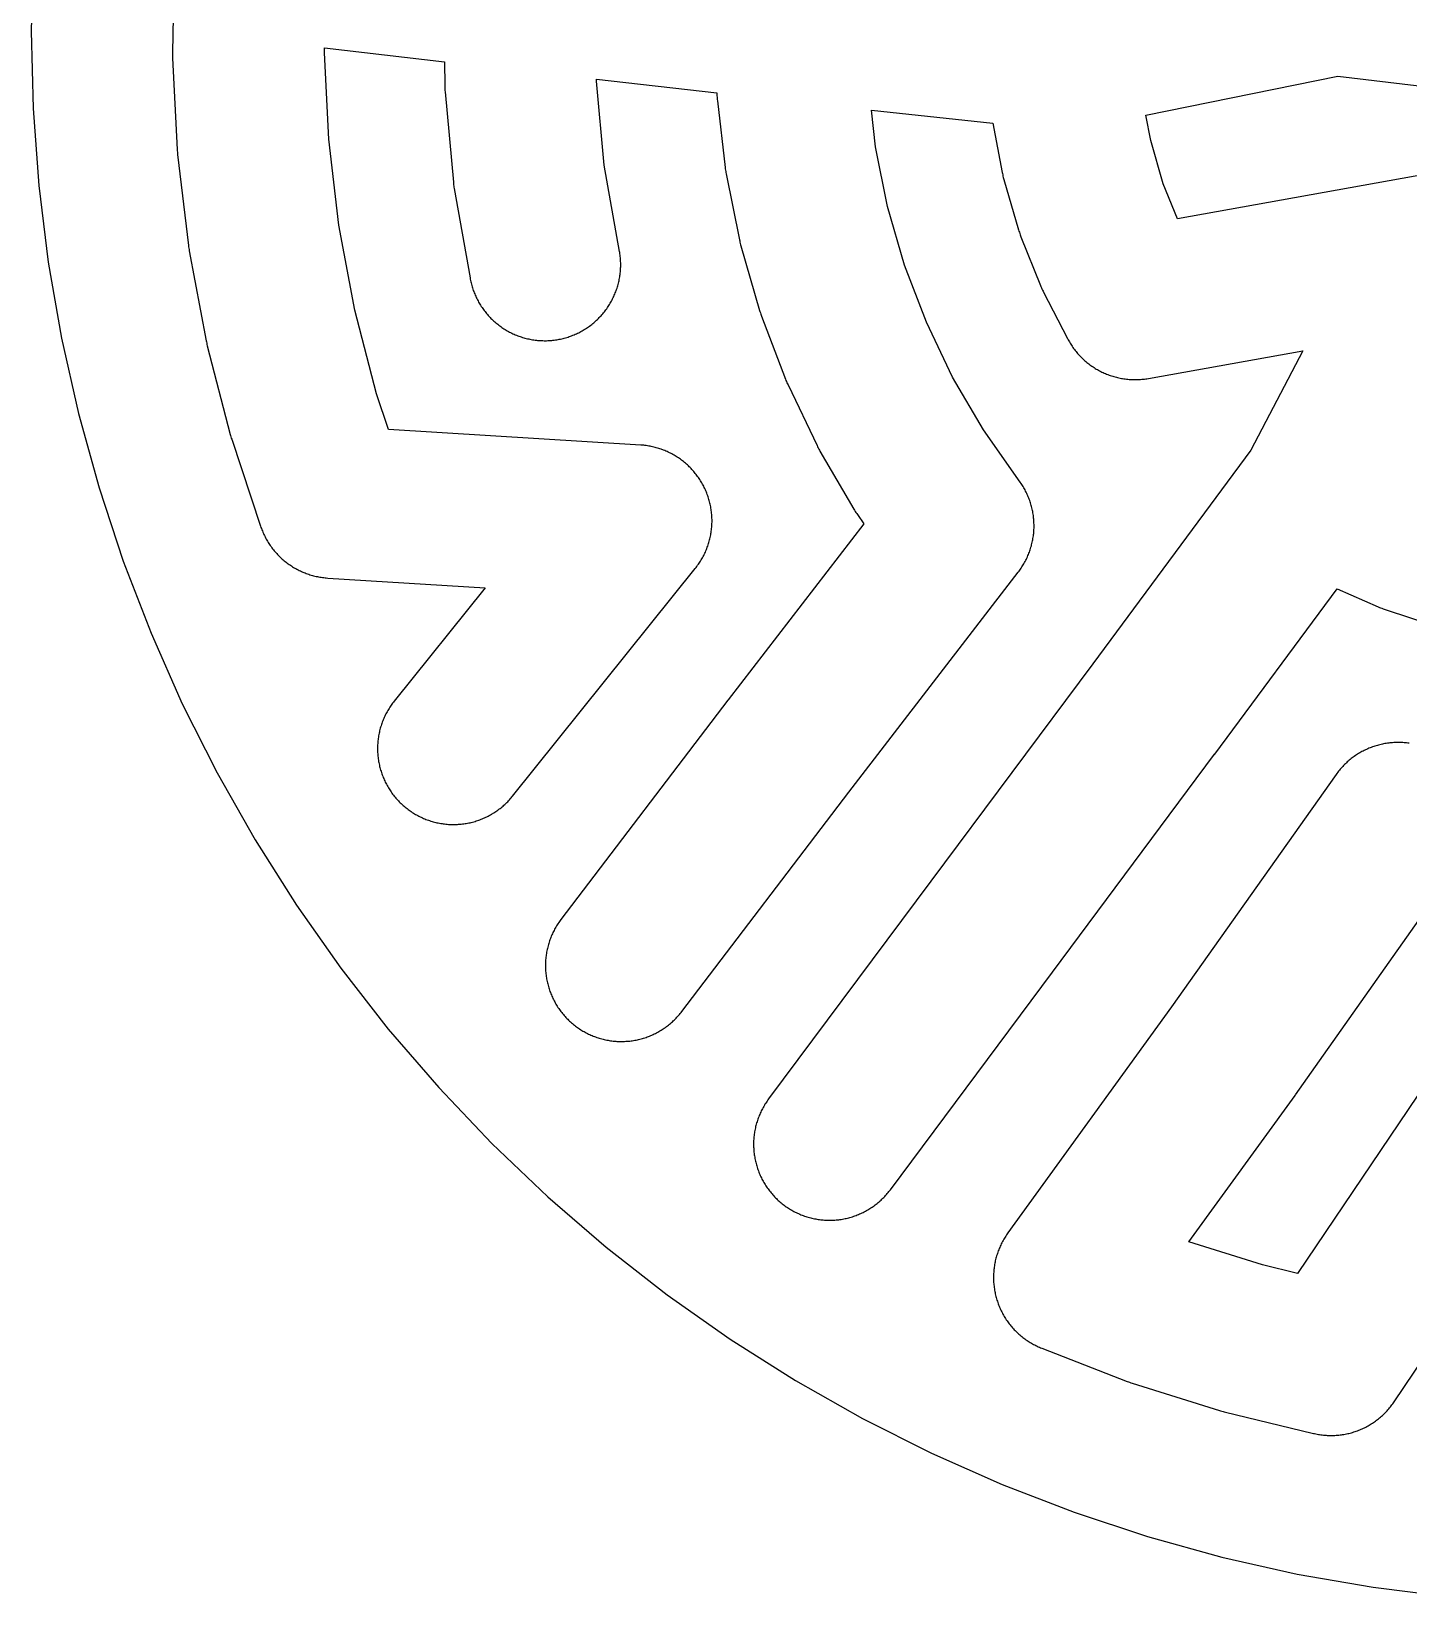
# Model space of a CAD drawing. Header units: millimetres. Extents: x -145 to 145, y -145 to 145.
# Drawn here: x -145 to -18, y -144.3 to 0 of the extents above; entities that cross this region are included whole.
import ezdxf

# ---------------------------------------------------------------- set-up
doc = ezdxf.new("R2010")
doc.units = ezdxf.units.MM
doc.layers.add('BOUNDARY', color=3, linetype='CONTINUOUS')
doc.layers.add('CORRIDORS', color=1, linetype='CONTINUOUS')

msp = doc.modelspace()

# ---------------------------------------------------------------- linework, layer by layer
at = {"layer": 'BOUNDARY'}
msp.add_lwpolyline([(-144.825, 7.115), (-145, 0), (-144.825, -7.115), (-144.302, -14.212), (-143.431, -21.276), (-142.214, -28.288), (-140.655, -35.232), (-138.756, -42.091), (-136.524, -48.849), (-133.963, -55.489), (-131.078, -61.995), (-127.879, -68.353), (-124.371, -74.545), (-120.563, -80.558), (-116.465, -86.376), (-112.087, -91.987), (-107.438, -97.376), (-102.53, -102.53), (-97.376, -107.438), (-91.987, -112.087), (-86.376, -116.465), (-80.558, -120.563), (-74.545, -124.371), (-68.353, -127.879), (-61.995, -131.078), (-55.489, -133.963), (-48.849, -136.524), (-42.091, -138.756), (-35.232, -140.655), (-28.288, -142.214), (-21.276, -143.431), (-14.212, -144.302)], dxfattribs=at)
at = {"layer": 'CORRIDORS'}
for points in [[(-131.839, 6.449), (-131.982, -1.993), (-131.983, -2.112), (-131.982, -2.23), (-131.979, -2.348), (-131.974, -2.466), (-131.547, -10.899), (-131.54, -11.017), (-131.531, -11.135), (-131.52, -11.253), (-131.507, -11.371), (-130.511, -19.756), (-130.496, -19.873), (-130.479, -19.99), (-130.46, -20.107), (-130.439, -20.223), (-128.879, -28.52), (-128.857, -28.637), (-128.832, -28.752), (-128.805, -28.868), (-128.776, -28.982), (-126.659, -37.154), (-126.629, -37.269), (-126.596, -37.382), (-126.562, -37.496), (-126.526, -37.607), (-123.863, -45.618), (-123.824, -45.73), (-123.784, -45.841), (-123.742, -45.952), (-123.698, -46.062), (-123.652, -46.171), (-123.605, -46.279), (-123.556, -46.387), (-123.504, -46.493), (-123.451, -46.599), (-123.396, -46.704), (-123.34, -46.808), (-123.282, -46.911), (-123.222, -47.013), (-123.16, -47.114), (-123.096, -47.214), (-123.031, -47.313), (-122.964, -47.41), (-122.896, -47.507), (-122.826, -47.602), (-122.754, -47.696), (-122.681, -47.789), (-122.606, -47.881), (-122.53, -47.971), (-122.452, -48.06), (-122.373, -48.148), (-122.292, -48.235), (-122.21, -48.32), (-122.126, -48.403), (-122.041, -48.485), (-121.954, -48.566), (-121.867, -48.645), (-121.777, -48.723), (-121.687, -48.8), (-121.595, -48.874), (-121.502, -48.947), (-121.408, -49.019), (-121.313, -49.089), (-121.216, -49.157), (-121.118, -49.224), (-121.019, -49.289), (-120.92, -49.353), (-120.819, -49.414), (-120.717, -49.474), (-120.614, -49.532), (-120.51, -49.589), (-120.405, -49.644), (-120.299, -49.697), (-120.192, -49.748), (-120.085, -49.797), (-119.976, -49.845), (-119.867, -49.89), (-119.757, -49.934), (-119.647, -49.976), (-119.535, -50.016), (-119.423, -50.054), (-119.311, -50.091), (-119.197, -50.125), (-119.084, -50.157), (-118.969, -50.188), (-118.855, -50.216), (-118.739, -50.243), (-118.624, -50.268), (-118.507, -50.291), (-118.391, -50.311), (-118.274, -50.33), (-118.157, -50.347), (-118.04, -50.362), (-117.922, -50.375), (-117.804, -50.386), (-117.649, -50.397), (-103.155, -51.288), (-111.54, -61.74), (-111.613, -61.832), (-111.685, -61.927), (-111.755, -62.022), (-111.823, -62.118), (-111.89, -62.216), (-111.955, -62.315), (-112.019, -62.415), (-112.081, -62.516), (-112.141, -62.618), (-112.199, -62.72), (-112.256, -62.824), (-112.31, -62.929), (-112.364, -63.035), (-112.415, -63.142), (-112.464, -63.249), (-112.512, -63.357), (-112.558, -63.467), (-112.602, -63.576), (-112.644, -63.687), (-112.684, -63.798), (-112.722, -63.91), (-112.758, -64.023), (-112.793, -64.136), (-112.826, -64.25), (-112.856, -64.364), (-112.885, -64.479), (-112.912, -64.594), (-112.936, -64.71), (-112.959, -64.826), (-112.98, -64.942), (-112.999, -65.059), (-113.016, -65.176), (-113.031, -65.294), (-113.044, -65.411), (-113.055, -65.529), (-113.064, -65.647), (-113.071, -65.765), (-113.076, -65.883), (-113.079, -66.002), (-113.08, -66.12), (-113.079, -66.238), (-113.076, -66.357), (-113.071, -66.475), (-113.064, -66.593), (-113.055, -66.711), (-113.044, -66.829), (-113.031, -66.946), (-113.016, -67.064), (-112.999, -67.181), (-112.98, -67.298), (-112.959, -67.414), (-112.937, -67.53), (-112.912, -67.646), (-112.885, -67.761), (-112.856, -67.876), (-112.826, -67.99), (-112.793, -68.104), (-112.759, -68.217), (-112.722, -68.33), (-112.684, -68.442), (-112.644, -68.553), (-112.602, -68.663), (-112.558, -68.773), (-112.512, -68.882), (-112.464, -68.991), (-112.415, -69.098), (-112.364, -69.205), (-112.311, -69.311), (-112.256, -69.416), (-112.199, -69.519), (-112.141, -69.622), (-112.081, -69.724), (-112.019, -69.825), (-111.955, -69.925), (-111.89, -70.024), (-111.824, -70.121), (-111.755, -70.218), (-111.685, -70.313), (-111.613, -70.407), (-111.54, -70.5), (-111.465, -70.592), (-111.389, -70.682), (-111.311, -70.772), (-111.232, -70.859), (-111.151, -70.946), (-111.069, -71.031), (-110.985, -71.114), (-110.9, -71.196), (-110.813, -71.277), (-110.725, -71.356), (-110.636, -71.434), (-110.546, -71.511), (-110.454, -71.585), (-110.361, -71.658), (-110.267, -71.73), (-110.171, -71.8), (-110.075, -71.868), (-109.977, -71.935), (-109.878, -72), (-109.778, -72.063), (-109.677, -72.125), (-109.575, -72.185), (-109.472, -72.243), (-109.368, -72.3), (-109.263, -72.354), (-109.157, -72.407), (-109.051, -72.458), (-108.943, -72.508), (-108.835, -72.555), (-108.726, -72.601), (-108.616, -72.645), (-108.394, -72.727), (-108.282, -72.765), (-108.169, -72.801), (-108.056, -72.835), (-107.942, -72.868), (-107.828, -72.898), (-107.713, -72.927), (-107.598, -72.953), (-107.482, -72.978), (-107.366, -73.001), (-107.249, -73.022), (-107.133, -73.04), (-107.015, -73.057), (-106.898, -73.072), (-106.78, -73.085), (-106.663, -73.096), (-106.545, -73.105), (-106.427, -73.111), (-106.308, -73.116), (-106.19, -73.119), (-106.072, -73.12), (-105.953, -73.119), (-105.835, -73.116), (-105.717, -73.111), (-105.599, -73.103), (-105.481, -73.094), (-105.363, -73.083), (-105.245, -73.07), (-105.128, -73.055), (-105.011, -73.038), (-104.894, -73.019), (-104.778, -72.998), (-104.662, -72.975), (-104.546, -72.95), (-104.431, -72.923), (-104.316, -72.894), (-104.202, -72.863), (-104.088, -72.831), (-103.975, -72.796), (-103.862, -72.759), (-103.751, -72.721), (-103.639, -72.681), (-103.529, -72.639), (-103.419, -72.594), (-103.31, -72.549), (-103.202, -72.501), (-103.094, -72.451), (-102.988, -72.4), (-102.882, -72.347), (-102.777, -72.292), (-102.673, -72.235), (-102.57, -72.177), (-102.368, -72.055), (-102.268, -71.991), (-102.169, -71.926), (-102.072, -71.859), (-101.975, -71.79), (-101.88, -71.72), (-101.786, -71.648), (-101.693, -71.575), (-101.602, -71.5), (-101.511, -71.423), (-101.422, -71.345), (-101.335, -71.266), (-101.248, -71.185), (-101.163, -71.103), (-101.08, -71.019), (-100.998, -70.934), (-100.917, -70.847), (-100.838, -70.759), (-100.76, -70.67), (-100.684, -70.579), (-100.62, -70.5), (-83.78, -49.51), (-83.707, -49.418), (-83.635, -49.323), (-83.565, -49.228), (-83.497, -49.132), (-83.43, -49.034), (-83.365, -48.935), (-83.301, -48.835), (-83.239, -48.734), (-83.179, -48.632), (-83.121, -48.53), (-83.064, -48.426), (-83.01, -48.321), (-82.956, -48.215), (-82.905, -48.108), (-82.856, -48.001), (-82.808, -47.893), (-82.762, -47.783), (-82.718, -47.674), (-82.676, -47.563), (-82.636, -47.452), (-82.598, -47.34), (-82.562, -47.227), (-82.527, -47.114), (-82.494, -47), (-82.464, -46.886), (-82.435, -46.771), (-82.408, -46.656), (-82.384, -46.54), (-82.361, -46.424), (-82.34, -46.308), (-82.321, -46.191), (-82.304, -46.074), (-82.289, -45.956), (-82.276, -45.839), (-82.265, -45.721), (-82.256, -45.603), (-82.249, -45.485), (-82.244, -45.367), (-82.241, -45.248), (-82.24, -45.13), (-82.241, -45.012), (-82.244, -44.893), (-82.249, -44.775), (-82.256, -44.657), (-82.265, -44.539), (-82.276, -44.421), (-82.289, -44.304), (-82.304, -44.186), (-82.321, -44.069), (-82.34, -43.952), (-82.361, -43.836), (-82.383, -43.72), (-82.408, -43.604), (-82.435, -43.489), (-82.464, -43.374), (-82.494, -43.26), (-82.527, -43.146), (-82.561, -43.033), (-82.598, -42.92), (-82.636, -42.808), (-82.676, -42.697), (-82.718, -42.587), (-82.762, -42.477), (-82.808, -42.368), (-82.856, -42.259), (-82.905, -42.152), (-82.956, -42.045), (-83.009, -41.939), (-83.064, -41.834), (-83.121, -41.731), (-83.179, -41.628), (-83.239, -41.526), (-83.301, -41.425), (-83.365, -41.325), (-83.43, -41.226), (-83.496, -41.129), (-83.565, -41.032), (-83.635, -40.937), (-83.707, -40.843), (-83.78, -40.75), (-83.855, -40.658), (-83.931, -40.568), (-84.009, -40.478), (-84.088, -40.391), (-84.169, -40.304), (-84.251, -40.219), (-84.335, -40.136), (-84.42, -40.054), (-84.507, -39.973), (-84.595, -39.894), (-84.684, -39.816), (-84.774, -39.739), (-84.866, -39.665), (-84.959, -39.592), (-85.053, -39.52), (-85.149, -39.45), (-85.245, -39.382), (-85.343, -39.315), (-85.442, -39.25), (-85.542, -39.187), (-85.643, -39.125), (-85.745, -39.065), (-85.848, -39.007), (-85.952, -38.95), (-86.057, -38.896), (-86.163, -38.843), (-86.269, -38.792), (-86.377, -38.742), (-86.485, -38.695), (-86.594, -38.649), (-86.704, -38.605), (-86.926, -38.523), (-87.038, -38.485), (-87.151, -38.449), (-87.264, -38.415), (-87.378, -38.382), (-87.492, -38.352), (-87.607, -38.323), (-87.722, -38.297), (-87.838, -38.272), (-87.954, -38.249), (-88.071, -38.228), (-88.187, -38.21), (-88.305, -38.193), (-88.422, -38.178), (-88.54, -38.165), (-88.657, -38.154), (-88.811, -38.143), (-112.069, -36.713), (-113.169, -33.404), (-115.163, -25.709), (-116.636, -17.876), (-117.577, -9.957), (-117.98, -1.998), (-117.972, -1.514), (-106.895, -2.799), (-106.879, -4.985), (-106.877, -5.103), (-106.873, -5.222), (-106.867, -5.34), (-106.859, -5.458), (-106.85, -5.571), (-106.088, -13.91), (-106.076, -14.028), (-106.062, -14.145), (-106.047, -14.263), (-106.029, -14.38), (-106.01, -14.491), (-104.553, -22.738), (-104.532, -22.854), (-104.508, -22.97), (-104.483, -23.086), (-104.455, -23.201), (-104.426, -23.315), (-104.395, -23.429), (-104.361, -23.543), (-104.326, -23.656), (-104.289, -23.768), (-104.25, -23.88), (-104.209, -23.991), (-104.167, -24.102), (-104.122, -24.211), (-104.076, -24.32), (-104.027, -24.428), (-103.977, -24.535), (-103.925, -24.642), (-103.872, -24.747), (-103.816, -24.852), (-103.759, -24.955), (-103.7, -25.058), (-103.64, -25.159), (-103.577, -25.26), (-103.513, -25.359), (-103.447, -25.458), (-103.38, -25.555), (-103.311, -25.651), (-103.24, -25.746), (-103.168, -25.84), (-103.094, -25.932), (-103.019, -26.023), (-102.942, -26.113), (-102.864, -26.202), (-102.784, -26.289), (-102.703, -26.375), (-102.62, -26.46), (-102.536, -26.543), (-102.45, -26.625), (-102.363, -26.705), (-102.275, -26.784), (-102.185, -26.861), (-102.094, -26.937), (-102.002, -27.011), (-101.909, -27.083), (-101.814, -27.154), (-101.718, -27.224), (-101.621, -27.291), (-101.523, -27.358), (-101.424, -27.422), (-101.323, -27.485), (-101.222, -27.546), (-101.12, -27.605), (-101.016, -27.663), (-100.912, -27.719), (-100.807, -27.773), (-100.701, -27.825), (-100.594, -27.876), (-100.486, -27.924), (-100.377, -27.971), (-100.268, -28.016), (-100.158, -28.059), (-100.047, -28.101), (-99.935, -28.14), (-99.823, -28.177), (-99.71, -28.213), (-99.597, -28.247), (-99.483, -28.279), (-99.368, -28.308), (-99.253, -28.336), (-99.138, -28.362), (-99.022, -28.386), (-98.906, -28.408), (-98.789, -28.428), (-98.672, -28.446), (-98.555, -28.463), (-98.437, -28.477), (-98.32, -28.489), (-98.202, -28.499), (-98.084, -28.507), (-97.966, -28.513), (-97.847, -28.517), (-97.729, -28.52), (-97.611, -28.52), (-97.492, -28.518), (-97.374, -28.514), (-97.256, -28.508), (-97.138, -28.501), (-97.02, -28.491), (-96.902, -28.479), (-96.785, -28.465), (-96.668, -28.449), (-96.551, -28.432), (-96.434, -28.412), (-96.318, -28.39), (-96.202, -28.366), (-96.086, -28.341), (-95.971, -28.313), (-95.857, -28.284), (-95.742, -28.252), (-95.629, -28.219), (-95.516, -28.184), (-95.404, -28.146), (-95.292, -28.107), (-95.181, -28.066), (-95.071, -28.024), (-94.961, -27.979), (-94.852, -27.932), (-94.744, -27.884), (-94.637, -27.834), (-94.531, -27.782), (-94.426, -27.728), (-94.321, -27.672), (-94.218, -27.615), (-94.115, -27.556), (-94.014, -27.495), (-93.913, -27.433), (-93.814, -27.369), (-93.715, -27.303), (-93.618, -27.235), (-93.522, -27.166), (-93.427, -27.095), (-93.334, -27.023), (-93.241, -26.949), (-93.15, -26.874), (-93.06, -26.797), (-92.972, -26.718), (-92.885, -26.638), (-92.799, -26.557), (-92.714, -26.474), (-92.631, -26.39), (-92.55, -26.304), (-92.47, -26.217), (-92.391, -26.128), (-92.314, -26.039), (-92.238, -25.948), (-92.164, -25.855), (-92.092, -25.762), (-92.021, -25.667), (-91.951, -25.571), (-91.884, -25.474), (-91.818, -25.376), (-91.753, -25.277), (-91.691, -25.176), (-91.63, -25.075), (-91.571, -24.972), (-91.513, -24.869), (-91.457, -24.765), (-91.403, -24.659), (-91.351, -24.553), (-91.301, -24.446), (-91.252, -24.338), (-91.206, -24.229), (-91.161, -24.12), (-91.118, -24.01), (-91.077, -23.899), (-91.037, -23.787), (-91, -23.675), (-90.964, -23.562), (-90.931, -23.449), (-90.899, -23.335), (-90.87, -23.22), (-90.842, -23.105), (-90.816, -22.99), (-90.792, -22.874), (-90.77, -22.757), (-90.75, -22.641), (-90.732, -22.524), (-90.716, -22.407), (-90.702, -22.289), (-90.69, -22.171), (-90.68, -22.054), (-90.672, -21.935), (-90.666, -21.817), (-90.662, -21.699), (-90.66, -21.581), (-90.66, -21.462), (-90.662, -21.344), (-90.666, -21.226), (-90.672, -21.108), (-90.68, -20.99), (-90.69, -20.872), (-90.702, -20.754), (-90.716, -20.637), (-90.732, -20.519), (-90.75, -20.402), (-90.767, -20.302), (-92.172, -12.347), (-92.881, -4.591), (-92.882, -4.409), (-81.794, -5.672), (-81.789, -5.828), (-81.784, -5.946), (-81.777, -6.064), (-81.768, -6.182), (-81.757, -6.3), (-81.746, -6.405), (-81.028, -12.561), (-81.013, -12.678), (-80.996, -12.795), (-80.978, -12.912), (-80.957, -13.029), (-80.937, -13.132), (-79.713, -19.208), (-79.689, -19.324), (-79.663, -19.44), (-79.634, -19.554), (-79.604, -19.669), (-79.576, -19.77), (-77.855, -25.724), (-77.821, -25.837), (-77.785, -25.95), (-77.748, -26.062), (-77.708, -26.174), (-77.671, -26.273), (-75.463, -32.066), (-75.42, -32.176), (-75.375, -32.286), (-75.328, -32.394), (-75.28, -32.502), (-75.235, -32.596), (-72.557, -38.188), (-72.505, -38.295), (-72.452, -38.4), (-72.396, -38.505), (-72.339, -38.608), (-72.286, -38.7), (-69.155, -44.051), (-69.094, -44.153), (-69.032, -44.253), (-68.968, -44.353), (-68.902, -44.451), (-68.842, -44.539), (-68.24, -45.397), (-80.753, -61.626), (-80.78, -61.66), (-96.17, -81.88), (-96.241, -81.975), (-96.31, -82.071), (-96.378, -82.168), (-96.444, -82.266), (-96.508, -82.366), (-96.571, -82.466), (-96.632, -82.568), (-96.691, -82.67), (-96.748, -82.774), (-96.804, -82.878), (-96.858, -82.983), (-96.91, -83.089), (-96.96, -83.197), (-97.009, -83.304), (-97.055, -83.413), (-97.1, -83.523), (-97.143, -83.633), (-97.184, -83.744), (-97.224, -83.856), (-97.261, -83.968), (-97.296, -84.081), (-97.33, -84.194), (-97.361, -84.308), (-97.391, -84.423), (-97.419, -84.538), (-97.445, -84.653), (-97.468, -84.769), (-97.49, -84.885), (-97.51, -85.002), (-97.528, -85.119), (-97.544, -85.236), (-97.558, -85.354), (-97.57, -85.471), (-97.58, -85.589), (-97.588, -85.707), (-97.594, -85.826), (-97.598, -85.944), (-97.6, -86.062), (-97.6, -86.18), (-97.598, -86.299), (-97.594, -86.417), (-97.588, -86.535), (-97.58, -86.653), (-97.57, -86.771), (-97.558, -86.889), (-97.544, -87.006), (-97.528, -87.124), (-97.51, -87.241), (-97.49, -87.357), (-97.468, -87.473), (-97.444, -87.589), (-97.418, -87.705), (-97.39, -87.82), (-97.361, -87.934), (-97.329, -88.048), (-97.296, -88.162), (-97.26, -88.275), (-97.223, -88.387), (-97.183, -88.499), (-97.142, -88.61), (-97.099, -88.72), (-97.054, -88.829), (-97.008, -88.938), (-96.959, -89.046), (-96.909, -89.153), (-96.857, -89.259), (-96.803, -89.364), (-96.747, -89.469), (-96.69, -89.572), (-96.63, -89.675), (-96.569, -89.776), (-96.507, -89.876), (-96.442, -89.976), (-96.376, -90.074), (-96.309, -90.171), (-96.239, -90.267), (-96.169, -90.362), (-96.096, -90.455), (-96.022, -90.547), (-95.946, -90.638), (-95.869, -90.728), (-95.791, -90.817), (-95.71, -90.904), (-95.629, -90.989), (-95.546, -91.074), (-95.461, -91.157), (-95.376, -91.238), (-95.288, -91.318), (-95.2, -91.396), (-95.11, -91.473), (-95.019, -91.549), (-94.927, -91.623), (-94.833, -91.695), (-94.738, -91.766), (-94.642, -91.835), (-94.545, -91.903), (-94.447, -91.968), (-94.347, -92.033), (-94.247, -92.095), (-94.145, -92.156), (-94.043, -92.215), (-93.939, -92.272), (-93.835, -92.328), (-93.729, -92.382), (-93.623, -92.434), (-93.516, -92.484), (-93.408, -92.532), (-93.299, -92.579), (-93.19, -92.623), (-93.079, -92.666), (-92.968, -92.707), (-92.857, -92.746), (-92.744, -92.783), (-92.631, -92.819), (-92.518, -92.852), (-92.404, -92.884), (-92.289, -92.913), (-92.174, -92.941), (-92.059, -92.966), (-91.943, -92.99), (-91.826, -93.012), (-91.71, -93.031), (-91.593, -93.049), (-91.475, -93.065), (-91.358, -93.079), (-91.24, -93.091), (-91.122, -93.1), (-91.004, -93.108), (-90.886, -93.114), (-90.768, -93.118), (-90.649, -93.12), (-90.531, -93.12), (-90.413, -93.117), (-90.295, -93.113), (-90.176, -93.107), (-90.058, -93.099), (-89.941, -93.089), (-89.823, -93.077), (-89.705, -93.063), (-89.588, -93.046), (-89.471, -93.028), (-89.355, -93.008), (-89.238, -92.986), (-89.123, -92.962), (-89.007, -92.936), (-88.892, -92.908), (-88.778, -92.879), (-88.664, -92.847), (-88.55, -92.813), (-88.437, -92.778), (-88.325, -92.74), (-88.214, -92.701), (-88.103, -92.659), (-87.992, -92.616), (-87.883, -92.571), (-87.774, -92.524), (-87.667, -92.476), (-87.56, -92.425), (-87.453, -92.373), (-87.348, -92.319), (-87.244, -92.263), (-87.141, -92.205), (-87.038, -92.146), (-86.937, -92.085), (-86.837, -92.022), (-86.737, -91.958), (-86.639, -91.892), (-86.542, -91.824), (-86.446, -91.754), (-86.352, -91.683), (-86.258, -91.611), (-86.166, -91.537), (-86.075, -91.461), (-85.986, -91.384), (-85.897, -91.305), (-85.81, -91.225), (-85.725, -91.143), (-85.64, -91.06), (-85.558, -90.975), (-85.476, -90.889), (-85.396, -90.802), (-85.318, -90.714), (-85.241, -90.624), (-85.166, -90.532), (-85.092, -90.44), (-85.03, -90.36), (-69.64, -70.14), (-54.007, -49.864), (-53.935, -49.77), (-53.865, -49.674), (-53.797, -49.578), (-53.73, -49.48), (-53.665, -49.381), (-53.602, -49.281), (-53.541, -49.18), (-53.481, -49.078), (-53.423, -48.975), (-53.366, -48.871), (-53.312, -48.766), (-53.259, -48.66), (-53.208, -48.553), (-53.159, -48.446), (-53.112, -48.337), (-53.066, -48.228), (-53.022, -48.118), (-52.981, -48.007), (-52.941, -47.896), (-52.903, -47.784), (-52.867, -47.671), (-52.832, -47.558), (-52.8, -47.444), (-52.77, -47.33), (-52.741, -47.215), (-52.715, -47.1), (-52.69, -46.984), (-52.668, -46.868), (-52.647, -46.751), (-52.628, -46.634), (-52.612, -46.517), (-52.597, -46.4), (-52.584, -46.282), (-52.574, -46.164), (-52.565, -46.046), (-52.558, -45.928), (-52.553, -45.81), (-52.551, -45.692), (-52.55, -45.573), (-52.551, -45.455), (-52.555, -45.337), (-52.56, -45.219), (-52.567, -45.1), (-52.576, -44.982), (-52.588, -44.865), (-52.601, -44.747), (-52.616, -44.63), (-52.633, -44.513), (-52.653, -44.396), (-52.674, -44.28), (-52.697, -44.164), (-52.722, -44.048), (-52.749, -43.933), (-52.778, -43.818), (-52.809, -43.704), (-52.842, -43.59), (-52.877, -43.477), (-52.913, -43.364), (-52.952, -43.253), (-52.992, -43.141), (-53.035, -43.031), (-53.079, -42.921), (-53.125, -42.812), (-53.173, -42.704), (-53.222, -42.597), (-53.274, -42.49), (-53.327, -42.384), (-53.382, -42.28), (-53.439, -42.176), (-53.498, -42.073), (-53.558, -41.971), (-53.62, -41.871), (-53.684, -41.771), (-53.749, -41.672), (-53.821, -41.567), (-57.218, -36.729), (-60.06, -31.873), (-62.48, -26.82), (-64.484, -21.562), (-66.047, -16.156), (-67.155, -10.656), (-67.552, -7.256), (-56.345, -8.482), (-55.488, -13.001), (-55.465, -13.117), (-55.44, -13.233), (-55.413, -13.348), (-55.385, -13.463), (-55.354, -13.577), (-55.33, -13.66), (-53.975, -18.298), (-53.941, -18.411), (-53.905, -18.524), (-53.867, -18.636), (-53.827, -18.747), (-53.785, -18.858), (-53.754, -18.938), (-51.958, -23.422), (-51.913, -23.531), (-51.866, -23.64), (-51.818, -23.748), (-51.767, -23.855), (-51.715, -23.961), (-51.677, -24.036), (-49.457, -28.327), (-49.402, -28.431), (-49.345, -28.535), (-49.286, -28.638), (-49.226, -28.739), (-49.164, -28.84), (-49.1, -28.939), (-49.034, -29.038), (-48.967, -29.135), (-48.898, -29.232), (-48.827, -29.327), (-48.755, -29.42), (-48.682, -29.513), (-48.607, -29.604), (-48.53, -29.694), (-48.452, -29.783), (-48.372, -29.871), (-48.291, -29.957), (-48.208, -30.041), (-48.124, -30.125), (-48.039, -30.206), (-47.952, -30.287), (-47.864, -30.366), (-47.774, -30.443), (-47.683, -30.519), (-47.591, -30.593), (-47.498, -30.666), (-47.403, -30.737), (-47.308, -30.807), (-47.211, -30.875), (-47.113, -30.941), (-47.014, -31.006), (-46.913, -31.069), (-46.812, -31.13), (-46.71, -31.189), (-46.607, -31.247), (-46.502, -31.303), (-46.397, -31.357), (-46.291, -31.41), (-46.184, -31.461), (-46.077, -31.51), (-45.968, -31.557), (-45.859, -31.602), (-45.749, -31.645), (-45.638, -31.687), (-45.526, -31.726), (-45.414, -31.764), (-45.301, -31.8), (-45.188, -31.833), (-45.074, -31.865), (-44.96, -31.895), (-44.845, -31.924), (-44.729, -31.95), (-44.613, -31.974), (-44.497, -31.996), (-44.381, -32.016), (-44.264, -32.035), (-44.147, -32.051), (-44.029, -32.065), (-43.911, -32.078), (-43.794, -32.088), (-43.676, -32.096), (-43.557, -32.103), (-43.439, -32.107), (-43.321, -32.11), (-43.203, -32.11), (-43.084, -32.108), (-42.966, -32.105), (-42.848, -32.099), (-42.73, -32.091), (-42.612, -32.082), (-42.494, -32.07), (-42.377, -32.057), (-42.259, -32.041), (-42.142, -32.023), (-42.002, -32), (-27.78, -29.444), (-32.561, -38.604), (-47.145, -58.294), (-62.073, -78.357), (-77.023, -98.417), (-77.093, -98.512), (-77.161, -98.609), (-77.228, -98.707), (-77.293, -98.806), (-77.356, -98.906), (-77.417, -99.007), (-77.477, -99.109), (-77.535, -99.212), (-77.592, -99.316), (-77.646, -99.421), (-77.699, -99.527), (-77.75, -99.633), (-77.8, -99.741), (-77.847, -99.849), (-77.893, -99.959), (-77.936, -100.069), (-77.978, -100.179), (-78.018, -100.291), (-78.056, -100.403), (-78.092, -100.515), (-78.127, -100.629), (-78.159, -100.742), (-78.189, -100.857), (-78.218, -100.972), (-78.244, -101.087), (-78.269, -101.203), (-78.292, -101.319), (-78.312, -101.435), (-78.331, -101.552), (-78.348, -101.669), (-78.363, -101.787), (-78.375, -101.904), (-78.386, -102.022), (-78.395, -102.14), (-78.402, -102.258), (-78.406, -102.376), (-78.409, -102.495), (-78.41, -102.613), (-78.409, -102.731), (-78.406, -102.85), (-78.4, -102.968), (-78.393, -103.086), (-78.384, -103.204), (-78.373, -103.322), (-78.36, -103.439), (-78.344, -103.557), (-78.327, -103.674), (-78.308, -103.79), (-78.287, -103.907), (-78.264, -104.023), (-78.239, -104.139), (-78.212, -104.254), (-78.183, -104.368), (-78.152, -104.483), (-78.119, -104.596), (-78.085, -104.709), (-78.048, -104.822), (-78.009, -104.934), (-77.969, -105.045), (-77.927, -105.156), (-77.883, -105.265), (-77.837, -105.374), (-77.789, -105.483), (-77.739, -105.59), (-77.688, -105.697), (-77.635, -105.802), (-77.58, -105.907), (-77.523, -106.011), (-77.464, -106.114), (-77.404, -106.215), (-77.342, -106.316), (-77.278, -106.416), (-77.213, -106.515), (-77.146, -106.612), (-77.077, -106.709), (-77.007, -106.804), (-76.935, -106.898), (-76.862, -106.991), (-76.787, -107.082), (-76.71, -107.172), (-76.632, -107.261), (-76.553, -107.349), (-76.472, -107.435), (-76.389, -107.52), (-76.305, -107.603), (-76.22, -107.685), (-76.134, -107.766), (-76.046, -107.845), (-75.956, -107.923), (-75.866, -107.999), (-75.774, -108.073), (-75.681, -108.146), (-75.586, -108.218), (-75.491, -108.288), (-75.394, -108.356), (-75.296, -108.422), (-75.197, -108.487), (-75.097, -108.55), (-74.996, -108.612), (-74.894, -108.671), (-74.791, -108.729), (-74.687, -108.786), (-74.582, -108.84), (-74.476, -108.893), (-74.369, -108.944), (-74.261, -108.993), (-74.153, -109.04), (-74.044, -109.086), (-73.934, -109.129), (-73.823, -109.171), (-73.711, -109.211), (-73.599, -109.249), (-73.487, -109.285), (-73.373, -109.319), (-73.26, -109.351), (-73.145, -109.382), (-73.03, -109.41), (-72.915, -109.436), (-72.799, -109.461), (-72.683, -109.483), (-72.567, -109.504), (-72.45, -109.522), (-72.333, -109.539), (-72.215, -109.554), (-72.097, -109.566), (-71.98, -109.577), (-71.862, -109.585), (-71.743, -109.592), (-71.625, -109.597), (-71.507, -109.599), (-71.389, -109.6), (-71.27, -109.599), (-71.152, -109.595), (-71.034, -109.59), (-70.916, -109.583), (-70.798, -109.573), (-70.68, -109.562), (-70.562, -109.549), (-70.445, -109.533), (-70.328, -109.516), (-70.211, -109.497), (-70.095, -109.475), (-69.979, -109.452), (-69.863, -109.427), (-69.748, -109.4), (-69.633, -109.371), (-69.519, -109.34), (-69.406, -109.307), (-69.293, -109.272), (-69.18, -109.235), (-69.068, -109.197), (-68.957, -109.156), (-68.847, -109.114), (-68.737, -109.07), (-68.628, -109.023), (-68.52, -108.975), (-68.412, -108.926), (-68.306, -108.874), (-68.2, -108.821), (-68.096, -108.766), (-67.992, -108.709), (-67.889, -108.65), (-67.787, -108.59), (-67.687, -108.528), (-67.587, -108.464), (-67.488, -108.398), (-67.391, -108.331), (-67.295, -108.263), (-67.2, -108.192), (-67.106, -108.12), (-67.013, -108.047), (-66.921, -107.972), (-66.831, -107.895), (-66.743, -107.817), (-66.655, -107.737), (-66.569, -107.656), (-66.484, -107.573), (-66.401, -107.489), (-66.319, -107.404), (-66.238, -107.317), (-66.159, -107.229), (-66.082, -107.14), (-66.006, -107.049), (-65.931, -106.957), (-65.859, -106.864), (-65.797, -106.783), (-50.847, -86.723), (-50.844, -86.718), (-35.904, -66.638), (-35.895, -66.626), (-24.603, -51.381), (-20.813, -53.057), (-20.705, -53.104), (-20.595, -53.149), (-20.485, -53.192), (-20.374, -53.233), (-20.263, -53.273), (-20.181, -53.301), (-15.594, -54.819)], [(-16.208, -13.14), (-39.331, -17.295), (-40.631, -14.05), (-41.798, -10.056), (-42.241, -7.721), (-24.539, -4.134), (-0.826, -6.951)], [(-17.966, -65.635), (-18.083, -65.619), (-18.201, -65.605), (-18.318, -65.592), (-18.436, -65.582), (-18.554, -65.574), (-18.672, -65.567), (-18.791, -65.563), (-18.909, -65.56), (-19.027, -65.56), (-19.146, -65.562), (-19.264, -65.565), (-19.382, -65.571), (-19.5, -65.579), (-19.618, -65.588), (-19.736, -65.6), (-19.853, -65.613), (-19.971, -65.629), (-20.088, -65.647), (-20.204, -65.666), (-20.321, -65.688), (-20.437, -65.711), (-20.552, -65.737), (-20.667, -65.764), (-20.782, -65.793), (-20.896, -65.824), (-21.01, -65.858), (-21.123, -65.893), (-21.235, -65.93), (-21.347, -65.969), (-21.458, -66.009), (-21.568, -66.052), (-21.678, -66.097), (-21.787, -66.143), (-21.895, -66.191), (-22.002, -66.241), (-22.108, -66.293), (-22.214, -66.347), (-22.318, -66.402), (-22.422, -66.459), (-22.525, -66.518), (-22.626, -66.579), (-22.727, -66.641), (-22.826, -66.705), (-22.925, -66.771), (-23.022, -66.838), (-23.118, -66.907), (-23.213, -66.977), (-23.307, -67.05), (-23.399, -67.123), (-23.491, -67.199), (-23.581, -67.276), (-23.669, -67.354), (-23.757, -67.434), (-23.843, -67.515), (-23.927, -67.598), (-24.01, -67.682), (-24.092, -67.767), (-24.172, -67.854), (-24.251, -67.943), (-24.328, -68.032), (-24.404, -68.123), (-24.478, -68.215), (-24.551, -68.309), (-24.622, -68.403), (-24.702, -68.514), (-39.872, -89.934), (-54.959, -110.764), (-55.028, -110.86), (-55.095, -110.958), (-55.16, -111.057), (-55.224, -111.156), (-55.286, -111.257), (-55.346, -111.359), (-55.404, -111.462), (-55.461, -111.566), (-55.516, -111.67), (-55.569, -111.776), (-55.621, -111.883), (-55.67, -111.99), (-55.718, -112.098), (-55.764, -112.207), (-55.808, -112.317), (-55.85, -112.428), (-55.891, -112.539), (-55.929, -112.651), (-55.966, -112.763), (-56, -112.877), (-56.033, -112.99), (-56.064, -113.105), (-56.093, -113.219), (-56.12, -113.335), (-56.144, -113.45), (-56.168, -113.566), (-56.189, -113.683), (-56.208, -113.799), (-56.225, -113.917), (-56.24, -114.034), (-56.253, -114.151), (-56.264, -114.269), (-56.273, -114.387), (-56.28, -114.505), (-56.286, -114.624), (-56.289, -114.742), (-56.29, -114.86), (-56.289, -114.978), (-56.286, -115.097), (-56.281, -115.215), (-56.275, -115.333), (-56.266, -115.451), (-56.255, -115.569), (-56.242, -115.686), (-56.227, -115.804), (-56.211, -115.921), (-56.192, -116.038), (-56.171, -116.154), (-56.148, -116.27), (-56.124, -116.386), (-56.097, -116.501), (-56.069, -116.616), (-56.038, -116.731), (-56.006, -116.844), (-55.971, -116.958), (-55.935, -117.07), (-55.897, -117.182), (-55.857, -117.294), (-55.815, -117.404), (-55.771, -117.514), (-55.726, -117.623), (-55.678, -117.732), (-55.629, -117.839), (-55.578, -117.946), (-55.525, -118.052), (-55.47, -118.157), (-55.414, -118.261), (-55.356, -118.364), (-55.296, -118.466), (-55.234, -118.567), (-55.171, -118.667), (-55.106, -118.766), (-55.039, -118.863), (-54.971, -118.96), (-54.901, -119.055), (-54.829, -119.15), (-54.756, -119.243), (-54.682, -119.334), (-54.605, -119.425), (-54.528, -119.514), (-54.448, -119.602), (-54.368, -119.689), (-54.285, -119.774), (-54.202, -119.857), (-54.117, -119.94), (-54.03, -120.021), (-53.943, -120.1), (-53.854, -120.178), (-53.763, -120.254), (-53.672, -120.329), (-53.579, -120.402), (-53.485, -120.474), (-53.389, -120.544), (-53.293, -120.613), (-53.195, -120.679), (-53.096, -120.745), (-52.997, -120.808), (-52.896, -120.87), (-52.794, -120.93), (-52.691, -120.988), (-52.587, -121.045), (-52.482, -121.1), (-52.376, -121.153), (-52.27, -121.204), (-52.162, -121.254), (-52.054, -121.301), (-51.945, -121.347), (-51.831, -121.392), (-43.964, -124.457), (-43.854, -124.499), (-43.742, -124.54), (-43.63, -124.578), (-43.518, -124.614), (-35.463, -127.141), (-35.35, -127.176), (-35.236, -127.208), (-35.122, -127.239), (-35.008, -127.267), (-26.8, -129.245), (-26.685, -129.272), (-26.569, -129.297), (-26.453, -129.32), (-26.336, -129.34), (-26.22, -129.359), (-26.103, -129.376), (-25.985, -129.391), (-25.868, -129.404), (-25.75, -129.415), (-25.632, -129.424), (-25.514, -129.431), (-25.395, -129.436), (-25.277, -129.439), (-25.159, -129.44), (-25.041, -129.439), (-24.922, -129.436), (-24.804, -129.431), (-24.686, -129.424), (-24.568, -129.415), (-24.45, -129.404), (-24.333, -129.391), (-24.215, -129.376), (-24.098, -129.359), (-23.981, -129.34), (-23.865, -129.319), (-23.749, -129.296), (-23.633, -129.271), (-23.518, -129.245), (-23.403, -129.216), (-23.289, -129.185), (-23.175, -129.153), (-23.062, -129.118), (-22.949, -129.082), (-22.837, -129.043), (-22.726, -129.003), (-22.615, -128.961), (-22.506, -128.917), (-22.396, -128.871), (-22.288, -128.824), (-22.181, -128.774), (-22.074, -128.723), (-21.968, -128.67), (-21.863, -128.615), (-21.759, -128.559), (-21.657, -128.5), (-21.555, -128.44), (-21.454, -128.378), (-21.354, -128.315), (-21.255, -128.25), (-21.157, -128.183), (-21.061, -128.114), (-20.966, -128.044), (-20.872, -127.973), (-20.779, -127.899), (-20.687, -127.824), (-20.597, -127.748), (-20.508, -127.67), (-20.42, -127.591), (-20.333, -127.51), (-20.248, -127.428), (-20.165, -127.344), (-20.083, -127.259), (-20.002, -127.172), (-19.923, -127.084), (-19.845, -126.995), (-19.769, -126.905), (-19.694, -126.813), (-19.621, -126.72), (-19.549, -126.626), (-19.479, -126.53), (-19.411, -126.434), (-19.356, -126.354), (-6.128, -106.739)], [(-15.514, -95.616), (-28.246, -114.496), (-31.498, -113.712), (-38.27, -111.588), (-28.491, -98.086), (-28.448, -98.026), (-15.955, -80.385)]]:
    msp.add_lwpolyline(points, dxfattribs=at)

doc.saveas('drawing.dxf')
